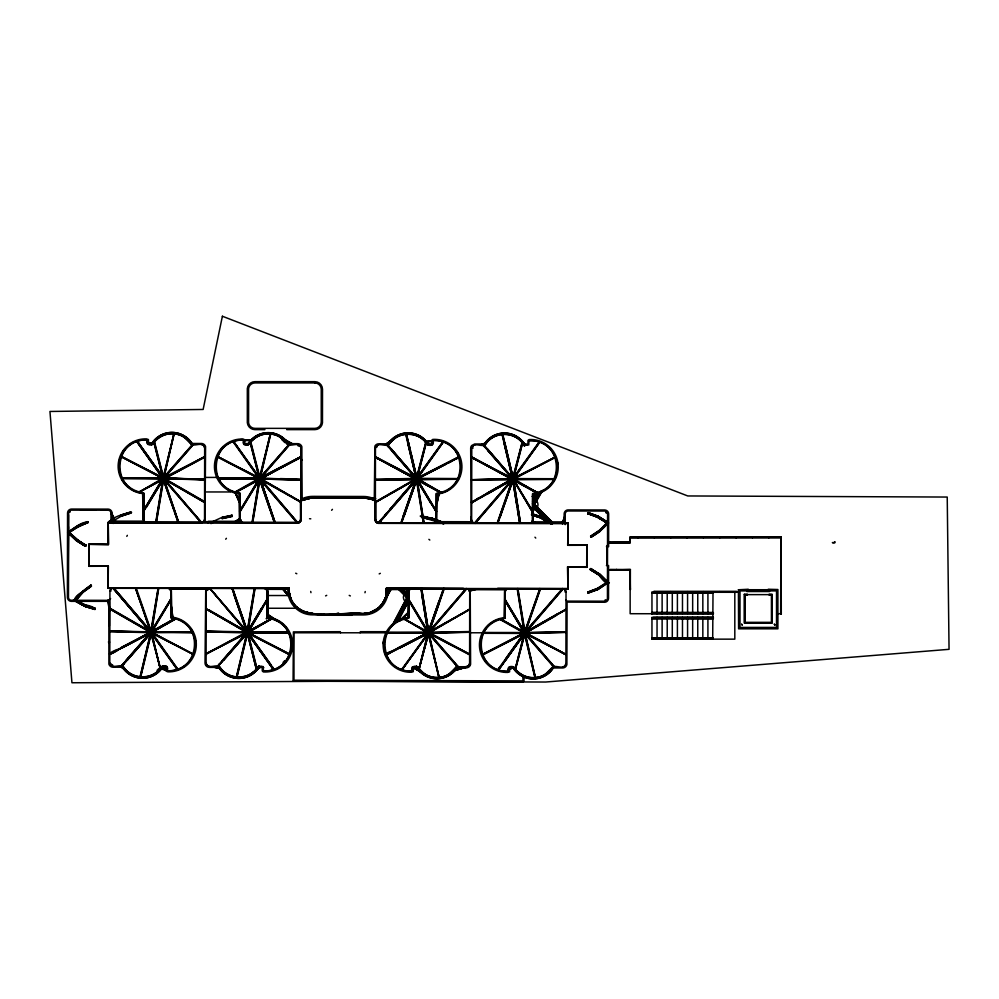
<?xml version="1.0" encoding="UTF-8"?>
<svg xmlns="http://www.w3.org/2000/svg" width="999" height="999" viewBox="0 0 999 999"><rect width="100%" height="100%" fill="white"/><g stroke="black" fill="none" stroke-linecap="round" stroke-linejoin="round"><path stroke-width="1.5" d="M162.675 522.976L108.242 522.664L108.192 544.368L89.111 544.33L89.073 566.146L108.217 566.096L108.117 587.874L108.354 566.008L89.073 566.146L88.861 544.118L88.874 566.308L108.067 566.221M378.434 608.591L370.304 612.936L363.424 613.96C376.91 613.948 387.487 600.923 387.05 588.561C387.612 601.81 376.76 613.985 363.324 613.96C340.859 610.664 289.285 626.823 288.898 588.548L108.079 588.299L108.092 566.258L108.129 587.874L288.923 588.024C289.685 626.598 340.284 610.651 363.424 613.748L370.167 612.762M89.023 544.28L108.254 544.455L108.229 522.664L108.429 544.58L89.036 544.268L88.986 566.208L108.092 566.258L108.092 588.236L108.154 566.171M147.352 440.01C144.493 444.967 152.123 446.603 153.721 442.794A22.715 22.715 0 0 1 190.21 442.857C192.607 447.864 200.062 442.033 203.721 445.566L204.658 447.877L204.533 519.468L203.559 521.778L201.249 522.727M204.708 501.923L163.449 478.246L121.129 456.306L163.574 477.959L204.795 501.71L204.345 502.397L163.312 478.496L122.065 478.496L163.361 478.821L163.374 477.909L163.349 478.821L204.695 479.557L163.361 477.909L204.92 479.308L204.296 479.508M192.37 632.729L192.32 631.905L192.308 632.679L151.086 632.492L192.37 631.992L192.32 632.804L192.32 632.03M301.223 479.483L259.665 478.159L259.665 478.983L218.369 478.658L264.835 478.209M206.356 631.193L206.094 631.83L247.39 632.966L247.415 632.055L288.624 632.067L288.624 632.842L288.624 632.067M259.653 478.983L300.961 479.945L300.924 479.12L300.899 480.032L259.653 478.983L270.404 433.578L259.228 478.421L251.998 522.802L252.822 522.889M263.336 668.306L263.336 670.853L266.009 670.916A26.349 26.349 0 0 0 272.877 619.38M288.536 632.667L206.119 631.093M378.271 523.114L376.248 522.152L375.262 520.054L375.274 500.774L370.442 498.701L363.624 497.664L312.65 497.577L300.974 500.686L312.737 497.377M312.637 497.377L363.624 497.465L370.492 498.501L375.474 500.736L375.462 520.054L376.311 522.077L378.621 523.026M375.624 520.054L376.498 521.89L378.271 522.739L567.994 523.026L567.981 545.079L587.237 544.967L587.225 566.995L567.819 566.883L567.832 588.661L567.632 566.745L586.962 566.895L567.632 566.745M586.962 566.67L586.925 545.254L568.006 545.104L567.981 523.089L567.707 545.317L586.925 545.254L586.95 567.32L567.944 567.045L567.882 589.085L387.05 588.723C387.912 602.035 376.723 614.135 363.374 614.185M587.062 566.995L587.2 545.017M610.214 570.154L630.431 569.492M781.093 613.711L781.018 537.275L630.144 537.387L630.232 542.832L610.252 542.907L610.252 542.107L630.044 542.132L608.528 542.494M610.252 542.832L610.252 542.17L610.252 542.832L630.182 542.644L630.157 537.512L780.918 537.499L780.968 613.711M780.843 613.711L780.918 537.499L780.644 613.711M68.194 575.249L68.357 514.91M68.257 575.312L68.357 514.785M167.52 588.086L169.855 589.06L170.804 591.346L170.754 617.457L174.063 618.581A26.349 26.349 0 0 1 169.705 670.754L167.033 670.691C170.005 665.646 162.263 664.173 160.752 667.919A22.715 22.715 0 0 1 124.263 667.856C121.853 662.849 114.41 668.681 110.752 665.147L109.803 662.837L109.927 591.246L110.901 588.935L113.212 587.986M110.839 591.296L110.839 588.236M110.951 522.315L110.964 513.124A2.91 2.91 0 0 0 108.067 510.202L71.541 510.139A2.91 2.91 0 0 0 68.631 513.049L68.481 597.365A2.91 2.91 0 0 0 71.391 600.274L107.917 600.337A2.91 2.91 0 0 0 110.602 598.551M135.489 587.924L150.674 632.492L160.402 668.868M140.709 677.11L139.922 676.86L140.709 677.11L140.06 676.872L140.684 677.072L151.548 632.454L158.766 588.074L157.954 587.986M144.518 508.753L143.481 511.288L163.749 478.596L146.528 507.18M143.968 511.263L143.294 510.789M154.458 442.12L153.784 442.257L154.595 442.107L163.799 478.246L178.846 522.952M155.757 522.539L156.381 522.752L163.811 478.434L173.976 433.628L162.924 478.259L155.694 522.639L156.518 522.714M158.092 588.161L150.649 632.267L151.486 632.579L171.129 599.825L170.504 599.437L150.662 632.242L151.548 632.417L150.762 632.042L125.849 660.564M136.139 587.862L151.536 632.192L160.315 668.818M173.751 433.603L174.213 433.853M177.76 669.23L177.085 669.592L177.822 669.068L151.448 632.055L113.561 587.687L151.386 632.117L150.662 632.454L151.473 632.08L150.737 632.604L177.185 669.58M192.645 444.293L193.232 444.867L192.645 444.293L163.024 478.071L145.754 506.705M201.561 522.627L108.254 522.827L108.379 544.555L108.242 522.664M263.261 666.77L258.404 666.408L257.055 668.081A22.715 22.715 0 0 1 220.567 668.019C218.157 663.011 210.714 668.843 207.055 665.309L206.106 662.999L206.231 591.408L207.205 589.098L209.515 588.149M237.025 677.272L236.226 677.035L237.025 677.272L236.363 677.035L236.988 677.235L247.764 632.592L267.407 599.75M240.297 511.088L239.598 510.964L240.297 511.288L260.065 478.758L259.315 478.434L260.115 478.633L270.766 433.941L270.092 433.803M250.774 442.282L250.087 442.42L250.899 442.27L260.115 478.421L275.274 522.952M252.685 522.714L260.115 478.608L259.278 478.296L239.635 511.051L240.372 511.426L239.673 511.088M254.395 588.336L255.157 588.299M255.02 588.336L254.358 588.124L246.953 632.442L247.789 632.742L262.562 608.254M256.306 668.756L257.055 668.543L247.852 632.404L232.542 588.049L231.681 588.336M267.17 614.36L267.257 588.249M271.091 619.08L271.716 618.868L247.615 632.916L271.416 618.806L205.906 653.758L206.331 654.457M272.477 666.92L273.951 669.755L247.302 632.604L209.59 588.024L247.752 632.217L270.841 664.61M289.51 444.842L288.948 444.455L259.353 478.346L260.015 478.833L289.51 444.942L288.948 444.455M363.574 497.24L312.687 497.152L303.584 499.175L300.549 500.599L300.499 519.942L299.638 521.715L297.902 522.539L108.192 522.302L107.979 544.205L108.204 522.302L297.902 522.539L299.688 521.753L300.562 519.967L299.688 521.753L297.49 523.014L259.578 478.633L233.479 441.533M108.217 522.465L297.914 522.976L299.95 522.015L300.924 519.93L300.961 448.039L300.025 445.729C296.366 442.195 288.911 448.027 286.513 443.019A22.715 22.715 0 0 0 250.025 442.957C248.501 446.703 240.771 445.229 243.744 440.184L241.071 440.122A26.349 26.349 0 0 0 236.701 492.295L240.022 493.419L239.972 519.53L240.909 521.815L243.244 522.789M301.223 454.233L301.336 499.075M375.112 498.663L375.124 456.905M375.349 519.755L375.462 448.164L376.423 445.854C380.095 442.332 387.525 448.201 389.935 443.194A22.715 22.715 0 0 1 426.423 443.256C427.934 447.015 435.676 445.566 432.717 440.509C467.07 437.999 469.855 491.008 436.263 493.743L436.213 519.867A3.272 3.272 0 0 1 435.264 522.152L432.929 523.114M386.938 445.005L388.174 443.818A23.801 23.801 0 0 1 428.184 443.881L431.618 443.893L431.63 440.447L432.742 439.41A27.435 27.435 0 0 1 461.7 463.249A27.435 27.435 0 0 1 439.81 493.706L437.35 494.08L436.713 522.04L438.923 522.04M387.5 632.792L293.981 632.779L293.981 680.232L522.939 680.881L522.939 676.223M457.492 666.92L458.154 666.42L457.567 666.995L428.059 633.116L408.479 600.224L409.14 599.987L408.429 600.324L409.215 599.862M606.405 565.571L608.578 565.571L608.528 598.289A3.996 3.996 0 0 1 604.857 602.26L567.095 602.097L566.895 664.497A4.358 4.358 0 0 1 562.637 667.981L553.184 667.969A23.801 23.801 0 0 1 513.174 667.894L509.74 667.894L509.577 671.84L507.692 672.414A27.435 27.435 0 0 1 479.607 648.076A27.435 27.435 0 0 1 501.56 618.081L504.008 617.707L504.645 589.747L470.217 589.685L470.604 664.248A4.358 4.358 0 0 1 466.333 667.819L456.88 667.807A23.801 23.801 0 0 1 416.87 667.732L413.436 667.732L413.261 671.678L411.388 672.252A27.435 27.435 0 0 1 383.304 647.914A27.435 27.435 0 0 1 405.257 617.906L407.704 617.544L408.341 589.585L388.124 589.547L388.012 592.644A24.713 24.713 0 0 1 363.424 614.947L351.835 614.922A2.348 2.348 0 0 0 352.11 613.836M420.941 588.611L421.553 588.411L428.846 632.742L421.69 588.448L420.804 588.586M425.686 442.582L426.311 442.794L425.686 442.582L416.221 478.683L417.008 478.933L426.361 442.719L425.549 442.569L426.361 442.719M388.748 447.327L386.9 445.204L387.487 444.63L416.933 478.546L436.575 511.388L435.839 511.763M409.115 599.85L428.783 632.592L439.173 677.747L427.959 632.929L421.69 594.13M442.832 442.008L443.506 442.17L442.807 441.733L443.456 442.008L417.033 479.058L416.321 478.496L392.545 506.143M443.531 588.648L444.268 588.698L428.746 632.929L419.056 669.255L428.534 632.866L444.006 588.523M457.492 666.608L458.116 666.82L456.605 668.368A23.889 23.889 0 0 1 417.12 668.281L416.521 665.958L416.758 667.732M454.308 670.317L468.643 665.759L469.592 663.448L469.705 591.858L468.743 589.547M474.925 523.189L472.614 522.24L471.653 519.93L471.778 448.326L472.727 446.029C476.398 442.495 483.828 448.364 486.238 443.356A22.715 22.715 0 0 1 522.739 443.419L524.075 445.104L526.885 445.129M483.241 445.167L484.49 443.981A23.801 23.801 0 0 1 524.487 444.056L527.934 444.056L527.971 440.397L529.058 439.572A27.435 27.435 0 0 1 558.004 463.424A27.435 27.435 0 0 1 536.113 493.881L533.653 494.243L533.016 522.202L534.477 522.202A2.348 2.348 0 0 0 534.253 522.827M502.072 434.403L502.822 434.19L502.035 434.428L512.612 479.033L519.755 523.376M504.832 618.206L505.044 602.522M554.457 666.583L553.871 667.157L524.363 633.279L504.932 599.987L525.087 632.754L535.402 677.534M505.144 591.92L506.093 589.635A3.272 3.272 0 0 0 505.144 591.92L505.094 618.031L501.785 619.143M521.99 442.744L522.614 442.957L521.99 442.744L512.524 478.846L513.311 479.095L522.677 442.882L521.865 442.732L522.677 442.882M532.854 511.588L532.142 511.925L532.929 511.463L513.061 478.858L532.255 511.938L532.879 511.55L532.342 511.963M533.216 493.868L533.141 520.429L533.104 493.818M539.51 442.22L512.862 478.871L471.54 502.385M553.871 478.996L553.983 478.833M565.109 592.082L565.109 589.01M565.222 524.625L565.247 513.898A2.91 2.91 0 0 1 568.156 510.988L604.682 511.051A2.91 2.91 0 0 1 607.579 513.973L607.442 598.276A2.91 2.91 0 0 1 604.52 601.186L568.006 601.123A2.91 2.91 0 0 1 565.759 600.049M504.657 591.533L505.007 618.381C471.053 620.766 474.725 674 508.641 671.278C505.719 666.283 513.449 664.81 514.935 668.531A22.715 22.715 0 0 0 551.423 668.593C553.846 663.586 561.276 669.442 564.947 665.921L565.896 663.623L566.021 592.02A3.272 3.272 0 0 0 565.047 589.71L562.737 588.761M567.882 566.957L567.844 588.761L387.025 588.361L385.901 597.14L383.029 603.396M567.919 545.154L567.956 523.351M606.942 565.209L606.98 545.529M607.892 522.702L607.904 518.056M610.214 569.43L630.369 569.542L630.344 589.435L630.069 569.867L610.214 569.88M630.032 589.173L630.069 569.867M402.073 669.73L428.521 632.891L387.275 632.829M428.221 633.141L428.783 632.592L428.184 633.216L404.133 619.105L469.817 654.208L469.605 654.832L428.184 633.216L428.384 632.367L469.692 631.543L469.642 632.242L469.63 631.455L469.655 632.367L469.692 631.543M457.967 479.07L375.1 479.807M470.029 644.367L470.229 591.845M470.079 664.447L469.905 591.858M471.016 519.942L471.029 516.845M483.429 633.216L483.491 632.404L483.491 633.304L524.712 633.441L566.008 632.442L565.933 631.618M554.233 479.458L512.962 479.42L512.949 478.596L554.233 478.721L554.183 479.545L554.233 478.721M567.857 545.242L567.944 523.451L378.271 523.276L376.123 522.265L375.1 520.117L375.062 500.849C376.511 499.675 365.172 497.452 363.574 497.564L370.367 498.676L375.287 500.824M586.688 566.995L586.8 545.367M630.119 542.407L630.132 536.987M68.182 576.261L68.431 526.66M243.406 440.097L252.822 439.872M567.944 523.451L567.719 545.342L567.932 523.451L378.271 523.339L376.086 522.302L375.037 520.104L376.123 522.265M568.069 567.145L586.962 567.095L567.969 567.007L567.869 589.023L568.119 567.182M109.678 609.003L110.127 608.304L151.324 631.955L150.886 632.754L193.344 654.395L151.311 631.942L150.874 632.742L109.678 609.003L110.04 608.366M289.51 654.757L247.203 632.916L206.069 608.953L247.577 632.192L289.847 654.095L289.435 654.807L289.847 654.095M301.099 501.873L259.89 478.134L217.432 456.481L259.59 478.646L301.186 502.072M290.697 599.15C289.123 597.327 289.086 588.136 288.898 588.548C288.586 627.047 341.221 610.864 363.411 614.123C376.898 614.023 388.574 601.748 387.025 588.124L463.399 588.324M288.923 588.024L289.26 594.767L288.923 588.386L108.092 588.074L108.092 566.258L108.092 588.236M374.787 499.113L375.112 485.327M374.912 499.138L375.124 489.947M109.765 631.43L192.407 632.492M109.79 631.668L151.111 632.717L151.099 631.892L109.815 630.931M247.402 632.879L288.674 632.891L247.402 632.966L247.402 632.055M108.367 509.702L100.724 510.002M549.787 522.914C527.872 512.724 552.397 519.343 551.71 523.888M531.992 513.761L541.87 517.457L531.568 514.835L531.992 513.761L541.733 516.92L551.86 522.777M390.259 652.934C383.117 657.33 385.876 652.559 391.171 651.448M458.841 456.955L459.178 457.455A26.349 26.349 0 0 1 439.585 492.632L436.351 493.406L436.213 519.867L435.264 522.152M482.205 654.47L482.604 655.132L482.18 654.333L482.579 654.994L482.205 654.47L524.5 632.579L565.983 609.64M565.759 632.342L566.146 631.818L524.687 632.529L524.487 633.391L566.221 654.77L557.105 649.525M487.387 494.043L513.186 479.358L555.269 457.38M117.77 650.249C107.867 656.818 106.206 653.696 117.345 649.45M204.52 456.468L204.857 457.217L139.348 492.07L163.149 477.959L204.645 456.655L139.211 491.833M247.577 632.829L247.203 632.105L247.627 632.904L206.318 653.796M288.911 588.548C289.26 626.086 340.609 610.626 363.399 613.586C377.16 614.073 387.724 599.65 387.05 588.786M425.849 675.436L417.282 666.67L412.612 666.795L412.337 671.116C377.984 673.613 375.199 620.604 408.791 617.869L408.841 591.758L409.79 589.472L412.125 588.498A3.272 3.272 0 0 0 408.841 591.758L408.703 618.219L405.469 618.98A26.349 26.349 0 0 0 384.453 648.264A26.349 26.349 0 0 0 412.337 671.116C409.378 666.046 417.12 664.61 418.631 668.368A22.715 22.715 0 0 0 455.119 668.431L456.393 666.77M484.902 445.042C493.381 430.931 515.659 430.956 524.075 445.104L528.758 444.98L529.02 440.671C563.374 438.161 566.171 491.183 532.567 493.918L532.529 520.029L531.568 522.315M163.074 666.058L162.612 667.295L162.987 665.721M387.612 445.067L388.074 443.818L378.733 443.806A4.371 4.371 0 0 0 374.9 446.078L374.288 498.963L372.977 498.351A24.713 24.713 0 0 0 363.624 496.478L312.699 496.378A24.75 24.75 0 0 0 303.284 498.226L301.973 498.838L301.873 446.778A4.371 4.371 0 0 0 300.112 444.393A4.358 4.358 0 0 0 297.739 443.668L288.274 443.643A23.801 23.801 0 0 0 248.264 443.581L244.83 443.568L244.73 439.71L242.832 439.036A27.435 27.435 0 0 0 214.623 463.274A27.435 27.435 0 0 0 236.476 493.369L238.923 493.743L239.46 521.703L236.151 521.69M90.772 585.077C95.067 586.163 74.201 593.943 74.738 599.862L74.9 600.836L85.127 606.505L95.03 609.402L95.28 608.279L85.639 605.344L75.512 599.725M407.817 613.011L399.55 620.829L408.579 611.975M469.705 632.28L428.409 633.279L428.221 632.492L397.777 648.051M120.542 515.272C150.649 508.578 109.628 514.697 110.802 522.04M121.503 515.971L121.366 515.247L130.881 512.212M331.606 510.289L332.442 509.34M386.251 597.215L387.038 588.561L567.869 589.023M113.624 522.802L114.123 521.116L141.471 521.166A2.348 2.348 0 0 1 141.858 523.301M139.585 492.295L139.148 491.508M175.325 619.205L174.875 618.418L175.325 619.205L151.324 632.742L122.927 647.564M208.092 522.964L208.579 521.278L235.926 521.328A2.348 2.348 0 0 1 236.426 522.777M235.439 491.77L235.901 492.457L300.961 456.818L259.465 478.121L235.439 491.77L235.801 492.42M271.179 618.581L271.628 619.368M352.098 613.598L351.598 615.284L324.263 615.247A2.348 2.348 0 0 1 323.763 613.786M383.304 603.571L386.101 597.19L387.025 588.361M386.101 597.19L387.038 588.561L386.113 597.127M428.396 633.279L428.396 632.367L387.125 632.317M555.894 615.759L524.925 633.378L524.5 632.579L524.7 633.441L524.7 632.529L483.429 632.492L483.491 633.179L483.491 632.529M247.69 444.817L248.152 443.581L247.727 444.368M259.178 665.684L258.916 667.457L259.29 665.883M387.038 588.461L386.001 597.127A23.626 23.626 0 0 1 378.371 608.516L370.229 612.737M387.025 588.186L385.901 597.14L387.038 588.361M386.064 594.293L387.3 594.005L385.989 588.311M457.929 479.295L375.362 480.069L375.462 479.333L416.645 478.346L457.929 478.558M472.028 479.97L471.403 479.77L512.962 478.509L512.974 479.42L472.028 479.77M471.778 480.232L471.765 479.495M94.917 609.49C93.307 604.32 78.896 605.744 75.175 599.675M531.88 514.597L532.042 513.898M607.792 522.277L599.013 530.606L590.609 536.176L591.146 537.187L599.837 531.58L608.104 522.514L597.951 516.096L588.311 512.662L587.887 513.386L597.39 517.232L607.904 523.214L607.792 522.277L597.652 516.083L588.186 512.737M591.308 537.237L590.609 536.176M122.09 478.721L122.09 477.984L163.811 478.471L163.099 478.121L163.574 478.771L163.149 477.959L163.711 478.658L193.207 444.78M225.712 539.223L226.411 538.311M587.887 513.861L588.311 512.662M155.906 522.702L163.224 478.359L153.996 442.17M156.194 522.752L163.499 478.409L174.251 433.691M158.279 587.961L150.961 632.305L140.21 677.022M158.554 588.011L151.236 632.355L140.484 677.085M252.223 522.864L259.528 478.521L250.299 442.332M252.497 522.914L259.802 478.571L270.554 433.853M254.583 588.124L247.265 632.467L236.513 677.185M236.788 677.247L247.54 632.554L254.857 588.174M246.953 632.442L247.852 632.617L255.082 588.236M440.272 522.664C402.997 512.387 425.974 515.147 443.431 522.539L432.742 518.781L422.452 516.595M422.252 517.844L422.602 517.07M442.619 523.076L443.618 522.877M85.352 546.278L76.561 540.322L86.014 545.192L85.352 546.278L76.636 540.921L68.157 532.867L68.244 531.868C73.751 528.846 81.93 521.078 88.024 522.29C82.105 525.387 74.413 528.096 68.956 532.929C64.436 527.697 84.116 546.253 86.014 545.192M70.23 533.241C83.142 545.741 77.497 541.52 68.831 532.892M607.017 583.091L598.751 574.987L590.222 569.605L590.459 568.781L599.55 574L607.904 582.18C606.493 587.999 588.573 560.851 606.206 581.131M590.896 568.531L599.6 574.612L590.222 569.605M436.913 501.585L438.836 492.607M437.062 501.66L438.998 492.594M436.95 503.184L439.198 492.644M437.112 503.171L439.348 492.719M221.691 517.607L222.015 518.581L232.342 516.033L231.943 515.259L221.94 517.395L211.001 522.415L212.05 523.064L211.264 522.165M222.602 518.381L222.278 517.407L232.118 515.359M289.335 594.492L288.686 594.155L289.348 591.296M288.686 594.155L289.298 590.996M606.88 582.779L607.991 582.529L597.989 589.522L588.036 592.844L587.974 591.982L597.402 588.399L607.117 582.092M173.976 433.628L163.237 478.321L143.506 511.038M139.997 676.935L150.787 632.167L151.448 632.642L127.447 660.102M236.301 677.097L246.965 632.404L261.775 607.779M80.557 510.064L96.254 509.927M401.061 523.089L416.521 478.771L425.886 442.557M426.161 442.632L416.795 478.821L401.323 523.189M439.448 602.534L428.821 632.966L418.906 668.993L427.959 632.704L439.073 600.849M418.906 668.993L428.259 632.804L443.731 588.436M497.365 523.264L512.824 478.933L522.19 442.719M522.465 442.794L513.111 478.983L497.627 523.351M540.047 588.598L524.575 632.916L515.209 669.155L524.263 632.866L539.822 588.548M540.509 588.798L525.137 633.129L515.484 669.218L524.837 633.029L540.309 588.686M112.712 523.089L110.976 520.841L110.926 522.065M85.29 546.091L85.589 545.442M590.659 569.368L590.958 568.718M360.127 632.779L360.314 631.693L387.562 631.693M458.978 477.322L460.264 473.089L458.666 478.783L456.905 480.944M338.536 613.886L337.337 613.886M386.9 445.204L416.583 478.908L391.271 448.838M485.052 447.49L483.216 445.367L483.803 444.792L513.361 478.733M326.723 595.342L325.587 595.904M524.338 446.228L524.6 444.056M403.196 515.996L410.439 495.254M410.926 493.868L416.233 478.646L442.869 441.645M400.849 522.989L416.321 478.671L417.02 478.883L404.058 516.296M401.548 523.226L417.008 478.933M428.047 632.717L428.746 632.954L427.972 632.667L443.506 588.386M497.152 523.151L512.537 478.808L539.173 441.82M497.852 523.401L513.311 479.095M500.362 516.458L513.399 479.108L512.699 478.708L474.575 522.889M121.129 456.63L121.341 456.168M440.484 492.769L375.312 457.192L416.87 478.396L440.921 492.519L375.137 457.205M375.661 456.805L375.324 457.455M536.688 492.982L471.628 457.367L513.174 478.558L537.225 492.682L471.628 457.367M404.57 618.856L428.321 632.941L469.592 654.345M500.511 619.655L500.974 618.968L500.524 619.767L524.537 633.316L524.925 632.592L500.874 619.018L500.624 619.717L500.949 619.105M565.122 515.184L562.187 523.314L564.885 516.483M562.512 523.488L565.072 516.558M562.687 523.501L565.159 516.795M300.874 502.335L259.44 478.921L259.877 478.121L259.49 478.858L217.22 456.943L217.632 456.368L217.245 456.905M247.627 632.117L247.203 632.916L247.615 632.105L209.003 609.952M338.524 613.736L337.337 613.736M416.483 479.12L416.883 478.409L416.346 478.996L391.496 450.499M512.749 479.37L513.174 478.558L512.737 479.358L536.788 492.932M652.16 592.882L712.799 592.882M651.748 612.862L652.16 612.862M652.459 613.099L651.96 613.798L651.448 613.099L713.511 613.099L713.011 613.798L630.144 613.711L630.144 569.78L608.491 569.755M652.085 618.568L651.96 617.844L651.96 618.643L713.211 618.319M652.085 638.561L651.96 637.837L651.96 638.636L713.211 638.299M712.499 617.944L713.011 617.245L713.511 617.944M524.85 445.829L524.999 444.73M297.302 523.151L259.328 478.821L259.89 478.134L259.24 478.683L232.992 441.72L233.504 441.283L232.992 441.72M297.902 522.864L299.875 521.94L300.849 519.63M219.093 666.832L208.641 666.857M191.683 444.043L202.123 444.018M76.224 600.424C90.035 606.855 88.374 608.94 74.9 600.836M607.23 523.326L607.105 522.34M201.186 522.852L163.024 478.658L136.851 441.396L163.237 478.434L201.598 522.427M201.548 522.514L163.661 478.146L137.275 441.121L136.701 441.483L137.375 441.121L136.638 441.645M505.519 600.024L504.845 600.499M288.574 523.114L297.914 523.139L300.062 522.127L301.086 519.955L301.136 500.661L312.687 497.477M382.804 603.246L385.751 597.077M517.907 588.573L525.149 632.916L524.313 633.216L525.049 632.692L554.42 666.67M299.875 521.94L300.824 519.955L300.612 500.599L303.609 499.001L312.712 497.202L303.571 498.938M300.062 522.127L301.086 519.992L300.1 522.177L297.902 523.139M300.924 519.992L299.937 522.015L297.902 522.976M524.425 633.229L524.925 632.592L555.819 648.851M588.174 513.498L598.139 516.683L588.361 512.799M781.118 537.1L781.293 613.711M163.349 478.821L163.586 477.972L163.187 478.683L204.433 502.347M407.992 597.24L407.604 598.001L398.426 588.823M533.379 504.782L533.778 504.02L552.122 522.365M534.315 522.602L534.715 521.84L562.062 521.89A2.348 2.348 0 0 1 562.449 524.025M384.453 644.517L382.792 643.081L384.24 640.347M392.195 625.299L407.38 596.59M382.929 643.493L384.365 640.771M392.644 625.112L407.892 596.303M394.205 623.913L408.029 597.802M397.277 620.267L408.191 599.65M397.889 620.866L408.054 601.66M397.977 621.366L408.104 602.222M212.512 666.72L221.154 668.806M151.411 444.193L151.848 443.419A23.801 23.801 0 0 1 191.97 443.481L201.436 443.494A4.358 4.358 0 0 1 203.808 444.23A4.371 4.371 0 0 1 205.569 446.615L205.032 521.64L208.341 521.64A2.348 2.348 0 0 0 208.117 523.201M386.913 595.754L390.959 588.299M385.789 598.101L391.221 588.311M385.851 598.413L391.396 588.399M386.014 598.451L391.521 588.523M193.469 654.145L151.186 632.23L113.074 588.036L150.749 632.642L151.373 632.092M297.864 522.677L260.015 478.234L233.591 441.296M380.332 573.339L379.183 573.888M533.404 499.912L537.2 493.356M532.667 501.823L537.986 492.607M533.216 502.497L538.548 493.269M533.329 504.32L540.197 492.457M533.953 504.882L542.257 490.509M533.966 505.482L542.307 491.058M551.223 523.876L541.208 518.081L531.605 514.972L541.446 518.056L551.835 523.713L551.073 522.889M87.487 521.603L87.949 522.789M416.895 667.207L412.899 667.232M143.332 510.889L163.137 477.972M143.756 511.176L163.474 478.446L193.057 444.605M170.717 599.525L150.986 632.267L121.416 666.108L123.764 664.323M170.954 599.675L151.224 632.404L160.477 668.543M239.822 511.201L259.54 478.471L289.148 444.58M240.06 511.351L259.777 478.608L289.36 444.767M266.808 599.612L247.09 632.317L217.57 666.096L218.694 667.394M267.02 599.7L247.29 632.429L217.72 666.271M267.257 599.837L247.54 632.567L217.932 666.458L247.552 632.492L256.181 668.768L256.993 668.618M266.246 602.122L267.482 600.087M588.436 593.169L587.974 591.982M608.016 523.226L607.067 523.014L607.567 522.177M387.724 444.38L388.449 443.244A23.889 23.889 0 0 1 427.934 443.331L428.646 444.455M484.028 444.555L484.752 443.419A23.889 23.889 0 0 1 524.238 443.494M553.646 667.394L552.909 668.531A23.889 23.889 0 0 1 513.436 668.456L512.724 667.332M218.456 478.971L218.506 478.146M151.498 443.981L152.697 442.17A23.889 23.889 0 0 1 192.37 443.943M247.802 444.143L249.013 442.345A23.889 23.889 0 0 1 288.674 444.118M122.103 666.758A23.889 23.889 0 0 0 161.763 668.531L162.962 666.733M259.278 666.895L258.067 668.706A23.889 23.889 0 0 1 218.406 666.92M430.944 503.583L416.271 479.033L417.008 478.496L375.574 456.768M204.62 478.958L204.595 479.87L163.361 478.733M267.42 598.763L267.22 589.835M416.87 478.396L440.846 492.132M471.628 457.629L471.965 456.868M443.069 441.758L416.558 478.708L378.484 522.976L376.498 521.89L375.686 520.079L375.636 500.724L370.467 498.326M443.306 441.92L416.783 478.871L378.696 523.151M539.61 442.082L513.086 479.033L475 523.326M513.336 479.233L512.624 478.671L513.336 479.233L539.772 442.245M500.249 667.832L498.064 669.867L499.512 667.307M506.131 658.079L524.338 632.717L562.487 588.498M497.852 669.617L524.363 632.692L525.049 633.279L563.086 589.048M565.983 609.153L524.887 633.304L498.489 670.129L524.575 632.916L517.407 588.623M498.289 670.029L524.812 633.079L562.887 588.811M506.043 659.765L525.012 633.191M407.117 595.004L406.069 596.453L407.117 599.712M651.748 592.744L712.799 592.744M712.799 612.724L652.085 612.624M67.645 532.092L68.594 531.406L69.543 532.092L68.594 533.404L67.645 532.704M111.975 521.316L112.837 521.59L111.975 521.59M76.224 600.137L76.923 600.649M204.258 501.91L204.258 502.11M121.766 666.408L121.379 665.871L121.766 666.408L151.386 632.579M175.287 619.08L174.9 618.543L175.287 619.08L151.274 632.667L109.503 653.995L150.924 632.017L151.286 632.667L150.886 631.942L121.216 647.427M301.261 457.08L301.261 456.88M209.328 587.887L247.065 632.804L273.489 669.742M301.223 479.682L300.911 479.245M231.918 587.924L247.053 632.617L256.281 668.806M206.094 631.83L206.231 631.093L206.356 631.73M218.069 666.57L218.456 665.609L218.306 666.72M375.137 457.005L375.262 457.38M339.822 613.96L338.961 613.948M459.165 457.317L458.778 456.78L459.165 457.317L416.87 479.208L445.954 464.248M472.065 457.38L472.065 457.18M471.878 502.734L471.491 502.197L471.878 502.734L513.161 479.283L512.812 478.633L513.124 479.295M399.513 648.176L428.608 633.229L469.992 609.215L428.171 632.429L385.876 654.258L386.301 654.969M552.559 523.189L553.421 523.189L552.559 523.464M608.491 582.492L609.353 582.779L608.478 582.779M130.482 511.875L130.482 512.749M452.834 486.575L454.495 484.353M231.943 515.259L232.055 516.421M440.834 492.02L440.384 492.807M388.599 444.88C397.065 430.769 419.355 430.794 427.772 444.942L432.442 444.817L432.717 440.509A26.349 26.349 0 0 1 458.504 455.969M378.271 522.727L381.131 519.418M384.927 514.985L386.838 512.774M389.685 509.465L391.583 507.255M378.321 522.814L416.745 478.921L375.187 502.559M378.871 523.289L417.033 479.058M378.958 523.326L380.869 521.116M390.372 510.052L392.282 507.842M394.18 505.631L417.008 479.095L416.471 478.484L417.008 479.095M474.787 523.139L512.849 478.883M475.187 523.451L513.311 479.258M465.234 589.435L428.096 632.617L428.746 633.116L466.733 588.811M466.371 588.461L428.309 632.717L385.951 654.482M466.583 588.648L428.521 632.891L401.985 669.867L428.696 633.029M469.592 663.448A3.272 3.272 0 0 1 466.62 666.72L456.468 666.745L449.587 673.476A15.996 15.897 -21 0 1 439.585 677.235C433.004 678.321 426.261 675.761 421.341 671.415M562.674 588.623L524.612 632.879L482.255 654.645M552.772 666.907L545.891 673.638A15.996 15.897 -21 0 1 535.889 677.397C527.147 678.845 518.431 673.988 513.598 666.845M164.373 482.667L162.937 478.509L163.711 478.071L144.793 451.523M483.716 445.042L484.378 443.981L474.637 443.981L471.69 445.542A4.371 4.371 0 0 0 470.679 448.326L471.141 522.09L467.832 522.09M192.844 444.418L162.999 478.284L204.695 479.557M123.077 663.723L121.416 666.108M150.787 632.155L121.266 665.933L121.915 666.433M121.628 666.296L151.199 632.454L175.25 618.881M219.38 663.885L217.832 666.146M222.153 660.726L247.065 632.217L273.389 669.755M223.764 660.264L247.752 632.804L247.065 632.217M135.377 588.174L151.224 632.28L177.61 669.318M260.115 478.421L275.125 522.877L260.102 478.384L259.24 478.683L260.677 482.829M75.687 600.699L83.379 592.057L91.521 586.101M76.761 599.313C81.681 593.793 84.553 588.823 91.171 585.339M310.714 591.42L310.964 592.669M416.321 479.095L436.063 511.513M387.088 632.829L428.733 632.517L458.116 666.508M263.286 671.365L262.999 666.733L263.224 669.617M281.169 437.724L292.682 443.856M629.87 570.067L610.214 570.079M386.113 593.943L387.3 594.005M597.227 588.623L607.904 582.18M605.968 523.676C600.799 528.958 597.689 533.791 590.921 536.962M96.191 509.865L80.769 510.064M212.512 666.882L221.104 668.818M493.319 588.96L505.169 588.935M388.461 444.38L394.543 438.561M443.431 522.539L432.117 518.606L422.165 516.995M400.699 620.017L407.954 613.149M400.849 620.104L408.029 613.299M405.731 434.265L406.518 434.028L405.769 434.24L406.431 434.003L416.795 478.746L423.963 523.164M471.403 447.34L473.364 445.517M136.676 441.558L163.024 478.658L163.736 478.096M247.065 632.642L247.752 632.217L246.978 632.654L233.591 593.881M550.724 669.58L553.021 667.494L550.674 669.467M364.972 592.757L365.234 591.52M127.348 535.339L126.798 536.363M85.352 605.344L84.94 606.293L94.868 609.353M567.981 545.079L567.981 523.089M309.528 518.718L310.801 518.818M525.149 632.916L483.404 632.991M91.121 585.851C86.364 589.922 75.424 594.63 75.375 600.861M597.652 516.083L597.202 517.007L607.017 523.051M83.104 592.145L91.371 586.076M82.792 591.033L90.921 585.114M273.601 669.505L247.527 632.442L232.218 588.074M256.094 669.58L259.827 666.97M256.144 669.73L259.952 667.07M256.268 669.892L261.101 666.52M251.661 673.314L254.083 671.615M256.393 670.004L261.338 666.558M525.049 632.692L524.25 633.054L504.782 600.399M77.797 525.611L68.057 532.142L76.561 540.322L85.377 545.779M590.996 536.438C598.026 532.13 602.996 529.62 608.154 522.914L598.139 516.683L588.311 513.124M193.544 653.933L193.207 654.582M70.342 531.855L78.746 526.273M590.771 536.213L599.3 530.531M386.014 443.918L397.103 436.6M386.064 444.068L394.605 438.449M386.176 444.243L394.717 438.611M386.301 444.355L393.706 439.548M591.146 537.187L599.55 531.655M598.176 589.298L608.004 582.892L599.6 574.612L590.871 569.03M713.323 639.048L653.483 639.235M234.678 521.715L239.797 518.581M234.64 522.002L239.735 518.693M234.74 522.177L239.872 519.043M234.89 522.277L238.923 519.805M532.367 496.241L537.762 493.094M532.417 496.403L541.845 490.896M532.517 496.578L541.945 491.071M532.642 496.703L544.63 489.697M111.276 522.002L121.279 516.196L130.881 513.086M375.599 502.697L375.149 501.998L416.433 478.409L458.841 456.705M375.237 502.21L416.571 478.683L458.978 456.893M375.374 502.46L416.72 478.933L459.103 457.142M476.623 499.125L479.195 497.664M486.938 493.256L512.737 478.571L555.282 457.055L512.912 478.833L471.628 479.732M471.453 502.172L512.812 478.633M471.678 502.622L513.049 479.07L555.407 457.305M469.68 609.153L428.346 632.692L387.088 632.554M469.817 609.402L428.484 632.929L386.089 654.732M524.525 632.654L558.016 613.498M565.983 609.328L524.65 632.854L483.404 632.717M566.121 609.565L524.787 633.104L482.392 654.894M139.348 492.07L204.783 456.905M235.514 491.995L300.961 456.818M235.652 492.232L301.086 457.067M174.975 618.456L150.874 631.955L174.875 618.418M175.112 618.643L151.036 632.217L109.765 631.156M296.815 573.738L295.667 573.201M247.228 632.192L271.278 618.618M206.081 631.318L247.39 632.367L271.416 618.806M206.119 654.22L271.553 619.043M75.237 600.886L85.689 606.268L95.167 609.103M150.812 632.567L112.912 588.199M317.07 498.339L314.173 496.865L313.898 498.026M314.235 498.089C314.635 495.367 313.486 499.537 314.51 496.915M259.503 478.196L300.824 456.63L301.161 457.38L259.877 478.933L259.44 478.134L259.877 478.933M110.027 654.295L151.024 632.23M109.815 654.058L151.149 632.479L193.344 654.395M205.994 653.97L247.327 632.392M448.601 462.887L452.559 460.851M456.531 458.816L459.09 457.405M386.213 654.919L428.608 633.229L428.221 632.504M482.517 655.082L524.912 633.391L524.413 632.767M300.874 500.649L303.646 499.263L300.549 500.599M176.311 517.295L178.234 522.827L178.846 522.415M297.914 522.764L299.8 521.865L300.724 519.992L299.8 521.865L297.902 522.764M525.087 632.754L505.419 600.012M350.349 595.941L349.213 595.379M289.26 593.344L289.248 594.617M77.984 526.323L87.55 522.477M78.284 526.523L87.762 522.739M78.272 525.362L87.675 521.665M78.559 525.561L87.875 521.928M588.374 592.295L597.989 588.586M588.174 592.032L597.702 588.374M588.236 593.106L597.702 589.535M588.036 592.844L597.402 589.335M143.469 493.031L143.494 519.717M171.291 617.569L171.291 590.958M411.151 453.571L417.107 478.696L416.221 478.908L423.451 523.214M428.034 632.891L428.758 632.742M509.378 666.795L508.641 671.278A26.349 26.349 0 0 1 480.756 648.438A26.349 26.349 0 0 1 501.785 619.155M508.566 668.918L511.338 667.994M508.416 669.143L512.824 667.669M508.479 669.33L514.123 667.619L508.666 669.505M120.966 516.208L130.682 513.024M532.554 507.567L535.314 505.569L534.253 502.31L532.554 501.76M736.45 591.57L736.45 592.232L736.45 591.57L653.771 591.57M121.079 515.034L130.682 511.938M555.469 457.48L555.144 456.868M206.206 608.541L206.206 609.19M109.815 654.22L109.678 653.808M397.165 621.54L399.937 620.654M454.358 670.067L465.197 666.808M454.37 670.516L466.895 666.832M382.792 643.081L384.016 643.169M407.617 442.619L416.221 478.908L417.107 478.696L424.001 522.839M469.38 590.609L476.286 588.748M469.355 590.784L476.585 588.836M469.405 590.983L477.697 588.748M469.518 591.121L477.997 588.836M481.943 444.068L486.151 443.057M481.893 444.143L486.238 443.106M483.291 443.981L486.313 443.256M483.341 444.168L486.363 443.456M68.244 531.868L68.906 531.955M221.728 518.344L231.893 516.121M222.34 518.593L232.218 516.508M222.552 517.657L232.268 515.646M607.804 583.166L606.93 582.367M428.896 539.335L429.82 540.034M426.723 441.396L432.355 440.559M425.424 441.658L432.53 440.759M425.537 442.008L432.567 440.959M425.412 442.257L432.53 441.121M363.424 613.748L370.167 612.587L378.221 608.304L370.117 612.537L363.374 613.523M363.349 614.123L370.304 613.111M416.308 478.896L405.706 434.165M174.488 588.935L171.328 589.235L175.899 588.861M160.652 668.343L159.965 668.631M170.392 599.45L171.129 599.825M412.687 666.995L417.12 666.832M191.546 444.543L184.69 437.787A15.996 15.897 21.2 0 0 174.7 433.991C165.971 432.517 157.243 437.337 152.372 444.468L147.69 444.33L147.44 440.022C113.049 437.437 110.115 490.372 143.706 493.244L143.669 519.368L144.605 521.653L146.94 522.627M375.324 479.57L457.967 478.783M471.628 480.007L554.27 479.233M404.433 619.03L428.459 632.692L469.73 631.768M469.73 632.055L428.683 633.054M500.736 619.193L524.762 632.854L566.033 631.93M566.046 632.217L524.987 633.216M243.631 440.434L251.248 440.272M243.544 440.497L251.149 440.334M472.539 522.802L466.358 522.852L472.465 522.864M456.468 666.945L466.97 666.857M456.643 667.357L467.045 667.295L456.643 667.357A23.377 23.377 0 0 1 454.945 669.68M436.014 522.477L439.061 522.477M466.396 522.427L472.465 522.415M436.014 522.602L439.048 522.602M466.383 522.552L472.465 522.539M435.989 522.914L439.023 522.914M567.669 566.795L567.819 588.661L567.682 566.77L586.962 566.733M286.713 429.632L314.885 429.632A7.63 7.63 0 0 0 322.477 422.814L322.515 389.235A7.63 7.63 0 0 0 314.947 381.668L254.92 381.655A7.642 7.642 0 0 0 247.315 388.611L247.315 422.689A7.63 7.63 0 0 0 254.857 429.632L264.91 429.632M205.644 477.422L218.019 477.422M122.09 477.984L163.374 477.997M218.406 478.146L259.665 478.159M218.369 478.384L259.653 478.384M218.369 478.658L259.653 478.671M218.406 478.883L259.665 478.896M205.644 491.958L230.382 491.958M630.144 537.062L781.143 537.025M630.157 537.712L780.818 537.674M629.745 589.173L630.544 589.173M739.173 590.084L748.338 590.084M768.181 590.084L777.334 590.084M748.263 591.171L768.243 591.171M739.173 591.895L651.96 591.895L651.96 613.711M653.771 592.02L736.45 592.02M653.771 592.22L736.45 592.295L736.45 591.495L653.771 591.495L653.771 592.295M651.748 592.931L713.211 592.931M651.835 593.131L713.136 593.131M266.933 595.529L288.599 595.529M266.933 608.254L297.889 608.254M651.835 612.474L713.136 612.474M651.748 612.924L713.211 612.924M651.648 613.611L713.323 613.611M777.334 613.711L781.368 613.711M713.011 617.245L651.96 617.345L651.96 639.148L734.814 639.148L734.814 591.895M653.171 617.444L713.323 617.444M651.835 617.919L713.136 617.919M651.748 618.369L713.211 618.369M651.835 618.568L713.136 618.568M192.407 632.217L151.111 632.205L109.902 608.541M206.206 608.703L247.465 632.379L288.674 632.155M206.069 631.605L288.711 632.667M469.98 632.779L482.442 632.779M651.835 637.911L713.136 637.911M651.748 638.361L713.211 638.361M651.835 638.561L713.136 638.561M363.599 497.827L370.379 498.851L363.536 497.827L312.662 497.739L303.746 499.5L312.699 497.802L363.561 497.889L370.342 498.901L375.112 500.824M440.259 521.678L467.607 521.728A2.348 2.348 0 0 1 468.106 523.176M141.696 521.528L143.157 521.528L142.62 493.568L140.172 493.194A27.435 27.435 0 0 1 118.319 463.111A27.435 27.435 0 0 1 146.528 438.873L148.414 439.548L148.514 443.406L151.96 443.419L151.598 445.192M562.287 522.252L564.135 522.252L564.148 513.836A3.996 3.996 0 0 1 567.819 509.915L604.682 509.965A3.996 3.996 0 0 1 608.666 513.923L608.616 546.678L606.43 546.678M112.675 521.953L129.783 521.977M532.405 522.777L535.514 522.789M561.975 522.839L565.084 522.852M375.262 520.129L376.248 522.152L378.271 522.902L567.969 523.251M291.683 523.189L297.902 523.201M497.677 588.324L567.807 588.498M108.117 587.974L288.923 588.186C288.674 598.164 294.58 607.492 303.571 611.713M469.58 589.11L505.282 589.173M469.592 589.235L505.282 589.298M324.026 614.872L312.487 614.86A24.725 24.725 0 0 1 287.937 592.582L287.824 589.373L267.607 589.348L268.157 617.307L270.604 617.682A27.435 27.435 0 0 1 292.395 648.201A27.435 27.435 0 0 1 263.361 671.952L262.25 670.916L262.25 667.469L258.816 667.457A23.801 23.801 0 0 1 218.806 667.394L209.34 667.382A4.358 4.358 0 0 1 205.02 663.074L205.732 589.235L171.304 589.173L171.84 617.132L174.301 617.507A27.435 27.435 0 0 1 196.141 647.589A27.435 27.435 0 0 1 167.969 671.84L166.046 671.166L165.946 667.307L162.512 667.295A23.801 23.801 0 0 1 122.502 667.232L113.037 667.207A4.358 4.358 0 0 1 110.664 666.483A4.371 4.371 0 0 1 108.891 664.098L108.816 601.323L71.054 601.348A3.996 3.996 0 0 1 67.395 597.365L67.545 512.986A3.996 3.996 0 0 1 71.541 509.053L108.067 509.115A3.996 3.996 0 0 1 112.063 513.124L112.05 521.478L113.886 521.478A2.348 2.348 0 0 0 113.661 523.039M512.986 478.821L554.27 478.958M312.662 496.84L355.269 497.002M532.405 522.652L535.514 522.664M561.95 522.727L565.059 522.727M567.944 567.045L586.95 567.095M388.786 588.935L408.953 588.998M388.823 589.048L408.941 589.123M148.039 443.943L152.048 443.918M147.44 440.022L144.768 439.96A26.349 26.349 0 0 0 140.397 492.132L143.619 492.907L143.669 519.368A3.272 3.272 0 0 0 146.279 522.564M280.307 478.596L285.464 478.733M290.609 478.858L295.766 478.996M301.011 479.445L259.69 478.384L217.432 456.481M259.678 478.671L300.999 479.72M137.075 441.233L163.474 478.271L204.695 479.27M262.787 666.97L258.791 666.932M368.181 497.814L375.474 498.476M370.979 498.226L375.512 498.638M370.966 498.426L375.487 498.838M370.991 498.601L375.437 499.001M534.977 537.2L535.751 538.061M401.648 669.455L428.271 632.754L421.091 588.461M363.524 497.465L370.517 498.276M270.379 618.743L267.058 617.632L267.108 591.508L266.159 589.223L263.836 588.249M363.611 497.302L370.517 498.339M524.363 632.854L525.137 633.129L524.35 632.904M422.102 517.382L432.005 518.981L442.769 523.176M422.302 516.695L432.317 518.331L443.169 522.564M422.127 517.707L432.043 519.318L438.761 521.953M422.402 517.757L432.43 519.43L441.883 523.164M422.565 516.733L432.704 518.431L443.618 522.752M422.54 517.457L432.629 519.155L442.132 522.927M437.287 521.428L440.309 522.002M435.639 521.478L438.673 522.052M435.676 521.653L438.898 522.265M312.512 614.035L303.371 612.212L295.617 607.005M303.459 611.95L312.475 613.498L303.584 611.65L296.029 606.593M303.334 612.187L312.437 613.873M161.751 668.568L166.096 669.48M161.563 668.768L166.196 669.73M160.352 668.718L166.146 669.929M160.09 668.831L166.059 670.079M214.123 666.67L219.743 668.019M213.961 666.857L219.792 668.269M529.02 440.671A26.349 26.349 0 0 1 556.918 463.511L558.216 463.524L556.63 462M87.188 606.318L95.28 608.728M439.423 677.384L438.636 677.622M85.827 605.556L95.33 608.416M85.415 606.505L95.03 609.402M109.64 642.132L108.416 641.995L109.153 642.981M95.03 608.653L85.077 605.581L74.663 600.199L84.915 605.943L94.917 609.028M261.039 666.683L263.848 667.582M531.73 514.135L541.233 517.17M531.605 514.51L541.071 517.532L551.048 523.264M531.568 514.835L541.058 517.869M531.88 513.848L541.483 516.933L551.548 522.739M652.085 618.069L713.011 618.643M652.085 638.061L713.011 638.636M531.992 514.223L541.87 517.457L552.022 523.376M120.941 456.73L121.316 456.206L120.941 456.73L163.199 478.696M565.909 654.994L566.121 654.37L524.7 632.617M469.792 654.245L469.605 654.832M587.887 513.386L597.19 516.645L607.017 522.677M588.024 513.024L597.365 516.296L605.993 521.59M587.837 513.711L597.202 517.007M148.601 442.457L152.81 443.943M148.501 442.482L152.872 444.031M148.401 442.619L152.859 444.205M148.339 442.807L151.286 444.031L148.389 443.069M588.011 513.773L597.677 517.245L607.567 523.389M301.111 459.902L302.31 460.127L300.786 458.553M68.157 532.867L76.911 540.996L85.539 546.241M139.448 491.745L143.769 493.618M139.423 491.908L143.669 493.756M370.417 498.476L375.487 500.774M376.386 522.002L375.462 520.054L376.386 522.002L378.271 522.902M120.991 456.555L163.287 478.484L178.546 522.802M247.49 632.392L289.772 654.32M247.352 632.642L289.648 654.57M471.89 456.93L537.15 492.295M471.753 457.117L537.075 492.507M471.54 457.579L512.787 479.283L487.812 450.661M375.449 456.955L440.771 492.345M375.312 457.192L440.621 492.582M524.787 632.866L566.046 654.582M565.921 654.832L500.599 619.442M428.471 632.704L469.742 654.42M282.617 438.524L292.632 444.018M283.778 439.385L292.545 444.205M283.654 439.51L292.42 444.318M77.01 601.048L85.839 605.906M314.173 496.865L316.745 498.289M74.675 600.574L84.94 606.293M412.487 666.77L422.39 672.402M412.562 667.007L423.564 673.264M413.499 667.769L423.464 673.438M413.449 667.931L424.563 674.25M301.011 502.085L259.752 478.421L233.379 441.396M206.069 608.953L247.327 632.629M109.765 608.791L151.011 632.454L177.385 669.48M541.883 517.12L552.035 523.014M541.708 517.819L551.835 523.713M85.989 545.691L77.485 540.534L70.142 533.603M77.235 540.846L85.777 546.028M77.547 540.184L86.076 545.367M469.455 608.928L469.905 609.615M713.011 613.798L712.499 613.099M712.699 639.048L713.011 591.895M85.827 545.217L77.135 539.86L68.731 531.818M598.126 516.321L608.104 522.514M597.964 517.032L607.904 523.214M590.459 568.781L598.938 574.075M590.247 569.105L598.688 574.375L605.931 581.418M590.159 569.43L598.613 574.725M590.709 568.556L599.263 573.926L607.604 582.042M590.409 569.58L599.025 575.062L607.33 583.216M267.158 613.985L277.148 620.641M267.02 614.098L277.085 620.804M266.908 614.273L276.973 620.978M266.883 614.522L275.524 620.279M295.729 606.893L303.446 612.062M121.566 666.72L123.976 668.406M121.341 666.832L124.962 669.38M121.229 667.007L124.85 669.542M121.166 667.157L124.9 669.78M522.465 442.232L524.962 444.08M522.502 442.47L524.9 444.243M522.39 442.632L524.787 444.405M292.345 603.596L294.742 605.369M455.731 451.436L457.892 453.346M455.631 451.511L457.779 453.409M426.098 442.545L428.159 444.418M205.744 663.998L208.666 666.733M68.019 532.554L76.498 540.671M68.369 531.918L76.811 540.009M599.675 574.263L608.041 582.479M599.363 574.912L607.679 583.129M533.703 503.508L552.097 521.903M532.667 503.833L533.778 505.307M532.43 503.833L550.886 522.29M532.804 505.631L549.088 521.915M533.491 507.48L546.503 520.491M532.479 506.905L546.54 520.966M403.496 589.71L407.817 594.043M402.472 589.123L407.892 594.542M400.974 588.786L408.579 596.391M399.175 588.423L407.867 597.102M397.939 588.773L406.593 597.427M111.551 521.341L113.511 523.451M111.426 521.016L113.386 523.151M111.114 520.866L113.074 523.001M110.452 521.203L112.437 523.364M487.574 449.013L513.099 478.908L483.241 445.267M483.603 444.917L513.061 478.858L532.704 511.7M483.391 445.104L512.849 479.045L532.467 511.85M387.3 444.755L416.758 478.696L436.401 511.538M387.088 444.93L416.546 478.883L436.163 511.675M554.27 666.845L524.825 632.904L505.207 600.099M554.058 667.032L524.612 633.091L504.957 600.249M457.967 666.683L428.509 632.742L408.891 599.937M428.296 632.929L457.754 666.87M287.849 444.705L280.994 437.949A15.996 15.897 21.2 0 0 271.004 434.153C262.275 432.679 253.546 437.5 248.676 444.63L244.006 444.493L243.744 440.184C209.827 437.337 205.981 490.571 239.935 493.069L239.972 519.53A3.272 3.272 0 0 0 241.97 522.539M297.702 522.839L259.69 478.159M154.271 442.095L163.499 478.321L201.398 522.677M209.59 588.024L247.502 632.404M219.218 666.333C227.647 680.481 249.937 680.531 258.404 666.408L263.074 666.545L263.336 670.853C297.29 673.663 301.099 620.491 267.145 617.969L267.108 591.508A3.272 3.272 0 0 0 265.11 588.498M113.074 588.036L150.974 632.417M122.914 666.171C131.344 680.307 153.634 680.369 162.1 666.246L166.771 666.383L167.033 670.691C200.949 673.538 204.783 620.304 170.841 617.807L170.804 591.346A3.272 3.272 0 0 0 169.368 588.648M283.616 589.173L289.298 595.854M283.354 589.223L289.211 596.103M282.43 588.448L289.061 596.228M282.168 588.386L288.898 596.291M282.168 588.486L288.798 596.278M489.872 624.188L489.797 624.1A26.973 26.973 0 0 0 487.737 625.986M457.08 665.846L456.98 667.807L457.242 666.021M137.375 441.121L143.968 450.362M274.088 669.318L247.715 632.305L232.442 588.024M408.653 600.087L428.271 632.879L438.861 677.597M428.296 443.881L428.758 445.017M512.599 666.77L513.061 667.894M288.374 443.643L288.848 444.78M192.07 443.481L192.32 445.267L192.47 444.155M122.003 666.558L122.39 667.232M407.604 596.715L407.992 597.477M111.089 512L116.271 522.527M111.476 513.286L116.034 522.415M111.301 513.374L115.847 522.502M111.176 513.498L115.722 522.627M235.839 493.031L239.186 500.686M235.577 493.007L239.485 501.935M239.398 502.247L234.84 491.82L239.236 502.272M565.047 589.71L566.021 592.02M275.125 522.877L259.802 478.496L250.574 442.257M261.151 484.215L270.23 510.526M271.191 513.299L272.14 516.071M272.627 517.457L274.538 523.001L259.315 478.633L250.087 442.42M231.955 588.161L247.265 632.542L256.506 668.781M163.499 478.334L178.821 522.714M178.322 522.852L163.012 478.459L153.784 442.257M164.847 484.053L173.926 510.364M174.4 511.75L175.836 515.909M135.652 587.999L150.961 632.379L160.202 668.618M290.459 599.263L289.098 594.73L288.923 588.386L289.36 594.717L290.796 599.113M289.098 594.78L290.609 599.213M340.509 632.779L340.322 631.693L293.381 631.88L293.082 680.843L522.952 681.967L524.025 680.881L524.025 676.298M289.685 594.667L290.984 599M406.968 588.324L408.067 592.644M406.793 588.299L408.191 593.793M406.593 588.349L408.079 594.168M406.456 588.448L408.254 595.516M247.552 632.492L256.78 668.706M504.807 442.569L506.793 450.949M507.455 453.733L513.411 478.896L502.734 434.165M502.509 434.19L513.099 478.908L520.267 523.326M502.235 434.253L512.824 478.983L519.992 523.376M503.933 442.782L512.524 479.07L516.758 505.344M535.439 677.697L524.837 632.966L517.682 588.573M524.575 633.029L535.164 677.759M534.94 677.784L524.263 633.091L517.182 588.686M408.504 442.407L410.489 450.774M406.431 434.003L417.02 478.708M405.919 434.09L416.521 478.808M439.135 677.534L428.534 632.804L421.378 588.411M386.089 590.771L386.75 593.581M386.113 589.46L387.113 593.718M385.951 588.636L387.262 594.355M386.026 590.334L387 594.63M385.964 591.858L386.613 594.717M520.566 523.201L513.411 478.858L520.479 523.264M517.432 509.49L518.543 516.421M518.768 517.807L519.667 523.339M416.521 478.833L423.688 523.214M420.879 588.523L428.034 632.866M171.291 605.719L173.039 618.306M171.241 605.794L172.839 618.443M171.241 608.466L172.64 618.468M171.279 609.927L172.465 618.456M108.541 600.274L109.465 607.392M108.466 600.212L109.415 607.479M108.329 600.424L109.453 608.965M108.104 600.212L109.453 611.813M107.892 600.362L109.378 611.75M289.46 594.73L288.923 588.186L289.448 594.667A23.626 23.626 0 0 0 312.5 613.773M564.959 517.482L564.797 513.224L564.922 517.345M301.211 446.353L301.373 498.988M630.232 569.692L630.269 589.173M607.892 582.042L607.941 599.15M109.366 601.398L109.39 625.886M707.916 593.456L707.916 613.711M707.916 617.345L707.916 639.148M702.834 593.456L702.834 613.711M702.834 617.345L702.834 639.148M697.752 593.456L697.752 613.711M697.752 617.345L697.752 639.148M692.657 593.456L692.657 613.711M692.657 617.345L692.657 639.148M687.574 593.456L687.574 613.711M687.574 617.345L687.574 639.148M682.479 593.456L682.479 613.711M682.479 617.345L682.479 639.148M677.397 593.456L677.397 613.711M677.397 617.345L677.397 639.148M672.302 593.456L672.302 613.711M672.302 617.345L672.302 639.148M667.22 593.456L667.22 613.711M667.22 617.345L667.22 639.148M662.125 593.456L662.125 613.711M662.125 617.345L662.125 639.148M657.042 593.456L657.042 613.711M657.042 617.345L657.042 639.148M267.595 591.121L267.595 617.732M143.169 493.144L143.169 519.742M399.375 589.36A3.821 3.821 0 0 1 397.914 589.06M535.576 500.137A5.457 5.457 0 0 1 537.087 507.692M535.576 509.203A5.457 5.457 0 0 1 532.554 510.114M405.806 601.885A5.457 5.457 0 0 1 404.295 594.33M405.806 592.819A5.457 5.457 0 0 1 407.767 592.007M377.16 609.44A23.626 23.626 0 0 1 364.76 613.823M555.881 476.91A26.985 26.985 0 0 1 553.209 481.993M549.138 447.165A26.985 26.985 0 0 1 551.123 449.2M486.863 663.099A26.973 26.973 0 0 1 484.94 660.701M385.914 655.806A26.985 26.985 0 0 1 384.49 651.773M383.628 643.194A26.985 26.985 0 0 1 383.953 640.371M393.581 623.863A26.985 26.985 0 0 1 395.904 622.177M285.065 626.972A26.548 26.548 0 0 1 286.8 629.158M291.845 648.838A26.985 26.985 0 0 1 291.246 651.61M286.026 661.738A26.985 26.985 0 0 1 283.042 664.822M278.733 621.241A26.985 26.985 0 0 1 283.366 624.625M285.402 626.685A26.985 26.985 0 0 1 287.163 628.908M190.16 660.814A26.861 26.861 0 0 1 182.692 667.457M191.596 630.057A26.861 26.861 0 0 1 193.094 632.754M195.404 640.072A26.861 26.861 0 0 1 195.754 644.318M128.521 487.212A26.985 26.985 0 0 1 122.09 479.595M119.093 471.528A26.985 26.985 0 0 1 118.694 468.718M118.806 462.912A26.985 26.985 0 0 1 119.306 460.114M122.59 452.16A26.985 26.985 0 0 1 124.201 449.825M129.308 444.767A26.985 26.985 0 0 1 132.929 442.457M228.409 489.697A26.861 26.861 0 0 1 226.036 488.149M221.154 449.375A26.861 26.861 0 0 1 223.052 447.29M240.709 439.622A26.861 26.861 0 0 1 243.793 439.672M388.424 444.268A23.389 23.389 0 0 1 396.516 436.513M298.002 444.767A3.272 3.272 0 0 1 300.961 448.039M248.589 444.48A23.039 23.039 0 0 1 250.412 441.908A23.127 23.127 0 0 0 248.526 444.43M253.371 438.898A23.039 23.039 0 0 1 255.057 437.612M260.689 434.74A23.039 23.039 0 0 1 263.748 433.903M280.057 436.725A23.039 23.039 0 0 1 281.818 437.887M253.321 438.836A23.127 23.127 0 0 1 255.007 437.55M257.742 435.914A23.127 23.127 0 0 1 263.736 433.828M276.273 434.827A23.127 23.127 0 0 1 279.171 436.126M280.095 436.65A23.127 23.127 0 0 1 281.868 437.824M281.718 439.597A21.628 21.628 0 0 1 284.752 442.557M204.545 519.468A3.272 3.272 0 0 1 202.497 522.477M201.698 444.605A3.272 3.272 0 0 1 204.658 447.877M154.795 440.946A23.039 23.039 0 0 1 156.281 439.435M161.463 435.814A23.039 23.039 0 0 1 164.385 434.577A23.127 23.127 0 0 0 159.59 436.788M182.829 436.039A23.039 23.039 0 0 0 176.898 433.841A23.127 23.127 0 0 1 182.867 435.964M185.514 437.724A23.039 23.039 0 0 1 187.937 439.76M188.686 440.509A23.039 23.039 0 0 1 190.047 442.095A23.127 23.127 0 0 0 185.564 437.662M154.733 440.884A23.127 23.127 0 0 1 158.704 437.375M206.231 591.408A3.272 3.272 0 0 1 208.279 588.399M209.066 666.271A3.272 3.272 0 0 1 206.106 662.999M258.554 666.608A23.127 23.127 0 0 1 257.367 668.356M256.731 669.18A23.127 23.127 0 0 1 252.073 673.488M251.186 674.075A23.127 23.127 0 0 1 249.338 675.137M227.897 674.912A23.127 23.127 0 0 0 230.806 676.223A23.039 23.039 0 0 1 227.934 674.837M225.212 673.214A23.127 23.127 0 0 1 222.777 671.166M222.028 670.429A23.127 23.127 0 0 1 220.654 668.831M256.668 669.13A23.039 23.039 0 0 1 254.495 671.44M253.696 672.14A23.039 23.039 0 0 1 252.023 673.426M224.413 672.514A23.039 23.039 0 0 1 222.827 671.116M222.09 670.366A23.039 23.039 0 0 1 220.717 668.781M112.762 666.108A3.272 3.272 0 0 1 109.803 662.837M109.927 591.246A3.272 3.272 0 0 1 111.401 588.523M144.93 677.285A23.039 23.039 0 0 0 152.997 674.899A23.127 23.127 0 0 1 144.93 677.359M137.562 676.872A23.039 23.039 0 0 0 139.648 677.235A23.127 23.127 0 0 1 137.55 676.947M131.631 674.675A23.039 23.039 0 0 1 129.82 673.588M128.109 672.352A23.039 23.039 0 0 1 126.523 670.953M134.503 676.048A23.127 23.127 0 0 1 128.908 673.051M128.059 672.402A23.127 23.127 0 0 1 126.473 671.003M158.991 668.381A21.628 21.628 0 0 1 157.018 670.416M375.474 448.164A3.272 3.272 0 0 1 378.446 444.905M393.756 438.661A23.127 23.127 0 0 0 390.035 442.382L390.097 442.432A23.039 23.039 0 0 1 392.207 440.109M394.605 438.012A23.127 23.127 0 0 1 397.302 436.326M404.308 433.953A23.127 23.127 0 0 1 406.406 433.691M409.59 433.666A23.127 23.127 0 0 1 412.749 434.078M420.579 437.237A23.127 23.127 0 0 0 416.808 435.302A23.039 23.039 0 0 1 418.706 436.251M422.315 438.461A23.127 23.127 0 0 1 423.926 439.835A23.039 23.039 0 0 0 422.265 438.524M394.642 438.074A23.039 23.039 0 0 1 397.34 436.401M404.32 434.028A23.039 23.039 0 0 1 406.418 433.766M409.59 433.741A23.039 23.039 0 0 1 411.688 433.978M531.081 522.727A3.272 3.272 0 0 0 532.529 520.029L532.654 493.568L535.889 492.807A26.349 26.349 0 0 0 556.918 463.511M471.778 448.326A3.272 3.272 0 0 1 474.75 445.067M473.114 522.652A3.272 3.272 0 0 1 471.653 519.93M490.909 438.186A23.127 23.127 0 0 1 493.606 436.501M502.722 433.853A23.127 23.127 0 0 1 508.004 434.066M515.047 436.351A23.127 23.127 0 0 1 519.443 439.298M490.959 438.249A23.039 23.039 0 0 1 493.643 436.563M502.722 433.928A23.039 23.039 0 0 1 505.894 433.916M515.009 436.413A23.039 23.039 0 0 1 519.393 439.36M468.244 589.135A3.272 3.272 0 0 1 469.717 591.858M450.449 673.601A23.127 23.127 0 0 1 447.752 675.287A23.039 23.039 0 0 0 449.538 674.138M443.843 676.922A23.127 23.127 0 0 1 441.795 677.472A23.039 23.039 0 0 0 443.818 676.847M431.268 677.297A23.127 23.127 0 0 1 429.245 676.698M426.323 675.436A23.127 23.127 0 0 1 423.601 673.788M421.128 671.778A23.127 23.127 0 0 1 417.707 667.769M565.896 663.623A3.272 3.272 0 0 1 562.924 666.882M546.765 673.763A23.127 23.127 0 0 1 544.055 675.449A23.039 23.039 0 0 0 546.715 673.701M541.158 676.748A23.127 23.127 0 0 1 539.135 677.384M537.062 677.834A23.127 23.127 0 0 1 529.657 677.884M519.043 673.326A23.127 23.127 0 0 1 517.432 671.952M541.133 676.673A23.039 23.039 0 0 1 539.11 677.31M534.94 678.009A23.039 23.039 0 0 1 529.67 677.809M519.093 673.264A23.039 23.039 0 0 1 517.482 671.89M472.864 448.351A2.185 2.185 0 0 1 472.964 447.689M298.127 445.891A2.185 2.185 0 0 1 298.726 446.103M376.823 447.127A2.185 2.185 0 0 1 377.197 446.615M241.234 520.354A2.185 2.185 0 0 1 241.071 519.73M112.65 664.984A2.185 2.185 0 0 1 112.038 664.772M111.526 664.385A2.185 2.185 0 0 1 111.151 663.873M69.942 512.187A1.811 1.811 0 0 1 70.255 511.763M207.817 590.034A2.185 2.185 0 0 1 208.292 589.61M266.608 619.005A1.823 1.823 0 0 1 266.159 618.443M284.69 660.639A25.25 25.25 0 0 1 283.029 662.462M605.531 599.787A1.811 1.811 0 0 1 605.057 600.012M605.681 512.45A1.811 1.811 0 0 1 606.281 513.111M122.24 478.209L122.24 478.209M267.72 591.108L267.295 617.844L267.72 591.108M73.439 600.174L74.063 600.374L73.439 600.174M74.263 599.974L74.613 601.086L76.161 600.586L75.212 599.275L74.263 599.974M109.191 521.353L109.815 521.553L109.191 521.353M110.002 521.141L110.365 522.265L111.9 521.765L110.951 520.454L110.002 521.141M204.333 456.718L204.957 456.918L204.333 456.718M210.577 522.427L210.926 523.551L212.475 523.051L212.113 521.928L210.577 522.427M235.364 491.97L235.989 492.17L235.364 491.97M288.299 593.668L288.661 594.792L290.197 594.293L289.248 592.981L288.299 593.668M289.335 654.308L289.947 654.507L289.335 654.308M312.437 497.377L313.062 497.577L312.437 497.377M313.261 497.165L313.611 498.289L315.16 497.789L314.797 496.665L313.261 497.165M315.222 497.34L316.096 497.614L315.222 497.34M336.988 613.498L337.937 614.81L338.886 614.123L338.524 612.999L336.988 613.498M385.739 593.843L386.089 594.954L387.637 594.455L387.275 593.344L385.739 593.843M385.776 654.47L386.401 654.67L385.776 654.47M401.61 669.617L402.222 669.817L401.61 669.617M442.245 522.827L443.194 524.138L444.155 523.451L443.206 522.14L442.245 522.827M497.914 669.78L498.538 669.979L497.914 669.78M549.775 523.214L550.399 523.426L549.775 523.214M550.586 523.014L550.948 524.125L552.484 523.638L552.122 522.514L550.586 523.014M605.694 582.529L606.318 582.729L605.694 582.529M606.518 582.317L606.88 583.441L608.416 582.941L608.054 581.818L606.518 582.317M606.618 522.465L606.98 523.588L608.516 523.089L608.154 521.977L606.618 522.465M416.645 478.434L416.67 479.258L416.658 478.434M553.758 666.72L553.296 667.969L553.758 666.72M834.852 541.945L834.702 542.944L832.354 542.607A3.284 3.284 0 0 0 834.265 542.32L834.852 541.945M738.423 589.772L738.598 628.821L777.909 628.821L777.909 589.51L768.243 589.26L768.243 590.896L776.523 590.896L776.523 627.422L739.997 627.422L739.997 590.896L748.263 590.896L748.263 589.26L738.423 589.772M222.39 316.246L203.134 409.465L49.95 411.463L71.94 682.754L327.597 681.306L545.654 682.03L949.05 649.325L947.227 497.052L687.749 495.954L222.39 316.246M453.259 671.003L466.745 667.02L453.234 671.028M744.305 594.305L744.305 623.114L772.202 623.114L772.202 594.305L769.155 594.168L769.155 595.079L771.428 595.079L771.428 622.34L745.079 622.34L745.079 595.079L747.352 595.079L747.352 594.168L744.305 594.305M626.423 542.257L626.798 542.782L626.423 542.257M637.637 537.125L638.024 537.649L637.637 537.125M616.645 569.505L617.032 570.029L616.645 569.505M653.995 537.125L654.382 537.649L653.995 537.125M629.957 572.552L630.344 573.089L629.957 572.552M670.341 537.125L670.729 537.649L670.341 537.125M686.7 537.125L687.087 537.649L686.7 537.125M654.482 591.633L654.869 592.17L654.482 591.633M703.059 537.125L703.433 537.649L703.059 537.125M670.841 591.633L671.228 592.17L670.841 591.633M719.405 537.125L719.792 537.649L719.405 537.125M687.2 591.633L687.574 592.17L687.2 591.633M735.764 537.125L736.151 537.649L735.764 537.125M703.546 591.633L703.933 592.17L703.546 591.633M752.11 537.125L752.497 537.649L752.11 537.125M719.904 591.633L720.291 592.17L719.904 591.633M768.468 537.125L768.855 537.649L768.468 537.125M780.781 541.171L781.156 541.695L780.781 541.171M780.781 557.517L781.156 558.054L780.781 557.517M741.633 624.238L742.17 624.974L741.633 624.238M780.781 573.876L781.156 574.4L780.781 573.876M780.781 590.234L781.156 590.759L780.781 590.234M780.781 606.58L781.156 607.117L780.781 606.58M774.337 624.238L774.874 624.974L774.337 624.238M512.612 479.033L513.324 478.871L512.612 479.058M314.885 382.929L254.92 382.929A6.356 6.356 0 0 0 248.589 388.673L248.589 422.627A6.356 6.356 0 0 0 254.92 428.359L314.885 428.359A6.356 6.356 0 0 0 321.241 422.003L321.241 389.298A6.356 6.356 0 0 0 314.885 382.929M769.517 589.722L746.99 589.722L746.99 591.533L769.517 591.533L769.517 589.722M771.877 594.63L744.63 594.63L744.63 622.789L771.877 622.789L771.877 594.63M402.235 434.39A23.127 23.127 0 0 0 400.212 435.04A23.039 23.039 0 0 1 402.247 434.478M444.855 676.585A23.127 23.127 0 0 0 446.803 675.761A23.039 23.039 0 0 1 444.817 676.51M435.464 677.946A23.127 23.127 0 0 0 438.648 677.934A23.039 23.039 0 0 1 435.464 677.871"/></g></svg>
